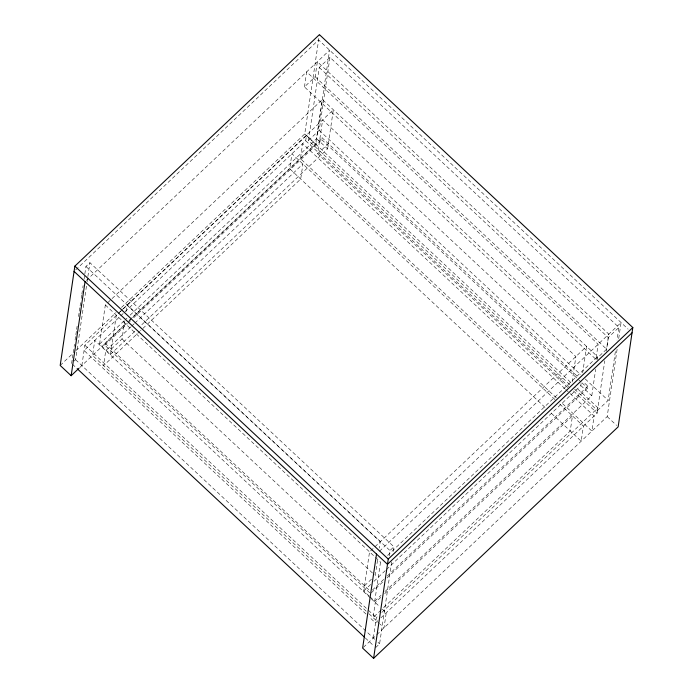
<?xml version="1.0" encoding="UTF-8"?>
<svg xmlns="http://www.w3.org/2000/svg" width="693" height="693" viewBox="0 0 693 693"><rect width="100%" height="100%" fill="white"/><g stroke="black" fill="none" stroke-linecap="round" stroke-linejoin="round"><path stroke-width="0.52" stroke-dasharray="3.46 2.6" d="M71.613 363.47L72.245 359.208M72.401 358.142L73.034 353.88M73.189 352.806L73.978 347.479M74.134 346.413L74.446 344.282M75.078 340.012L75.71 335.75M75.866 334.684L76.499 330.414M76.654 329.348L77.122 326.152M78.543 316.554L79.175 312.283M79.331 311.218L79.964 306.956M80.119 305.89L80.587 302.685M81.22 298.423L81.696 295.227M81.852 294.161L82.64 288.825M82.796 287.76L83.108 285.629M84.052 279.227L84.685 274.965M84.841 273.9L85.941 266.433L89.917 262.673L393.927 546.786L392.983 553.187M74.264 360.966L75.589 359.71L86.928 282.935M87.084 281.86L87.716 277.598M87.872 276.533L89.917 262.673M81.861 365.566L84.858 345.261L119.439 312.526M134.823 331.341L110.533 354.331L99.567 344.075L105.336 304.963L106.904 303.473M369.733 592.801L104.756 345.157L105.041 343.208L126.195 323.181M110.533 354.331L116.311 315.211L333.342 109.754L327.572 148.874L139.518 326.888M111.313 349.064L122.011 338.938L124.662 320.954M126.074 311.434L127.01 305.085L380.24 541.753L379.305 548.094M304.444 86.92L306.661 71.873L598.137 344.274L595.919 359.312L304.444 86.92L315.142 76.784L317.368 61.746L608.835 334.139L606.618 349.185L595.919 359.312M121.518 307.389L304.738 133.948L319.404 34.65M366.069 614.067L84.078 350.528L305.7 140.731L306.479 135.464L571.881 383.506M569.819 384.684L308.48 140.454L319.256 67.49L329.955 57.354L618.927 327.417L617.047 340.107M79.808 367.507L315.705 144.205L329.591 50.165L85.828 280.916M130.119 315.15L316.597 138.626L322.375 99.506L597.548 356.678L597.08 359.849M308.48 140.454L319.178 130.327L329.955 57.354M567.732 387.456L317.645 153.742L322.643 119.889L575.883 356.548L571.976 382.995M133.74 317.715L321.786 139.709L322.08 137.751L577.641 376.594M369.256 596.119L363.773 590.999L369.542 551.879L586.581 346.422L582.674 372.869M375.242 575.606L377.902 557.614M370.036 596.855L374.74 601.247L380.518 562.127L382.086 560.646M373.328 637.967L376.325 617.662L378.69 615.427M389.163 555.881L389.951 550.545L393.927 546.786M375.623 647.591L379.599 643.832L391.727 561.72M386.495 569.49L580.803 385.542L581.115 383.428M386.98 577.971L587.56 388.089L587.855 386.131L583.108 381.696M384.927 591.605L591.779 395.79L595.677 369.36M574.549 389.111L597.453 410.516L604.79 360.81M606.193 351.29L608.22 337.543L618.927 327.417M380.899 617.861L597.175 413.132L597.955 407.865L575.831 387.196M597.453 410.516L608.151 400.381L615.488 350.684M376.784 634.701L607.181 416.597L617.116 349.281M618.702 338.6L621.067 322.566L378.092 552.572M75.65 269.923L318.624 39.917L628.118 329.158M107.692 302.737L322.375 99.506M60.187 365.445L72.765 353.534M75.918 350.563L116.017 312.595M120.218 311.781L122.574 309.546M123.363 308.809L306.479 135.464M99.567 344.075L126.984 318.122M129.331 320.209L322.08 137.751M104.756 345.157L127.477 323.648M128.257 322.912L130.613 320.686M130.882 326.853L105.743 350.649L103.526 365.696L139.657 331.488M131.67 326.108L134.026 323.882M134.814 323.137L302.91 164.007L300.693 179.045L140.445 330.743M317.645 153.742L328.343 143.607M387.569 555.457L597.548 356.678M364.544 585.732L371.422 579.218M363.773 590.999L370.824 584.32M373.951 581.349L385.706 570.226M372.384 590.107L384.139 578.976M387.266 576.013L587.855 386.131M371.309 592.801L383.844 580.933M374.74 601.247L381.003 595.313M380.778 597.34L375.277 602.546L373.059 617.593L380.916 610.152M384.71 593.624L572.453 415.904L570.226 430.942L381.696 609.407M381.834 612.447L597.955 407.865M377.91 620.694L375.554 622.929L369.23 617.021M363.418 647.357L375.996 635.446M319.256 67.49L608.22 337.543M315.142 76.784L606.618 349.185M319.178 130.327L580.517 374.558M585.247 378.984L608.151 400.381M321.786 139.709L581.236 382.172M582.025 382.917L587.56 388.089M316.597 138.626L327.572 148.874M580.803 385.542L591.779 395.79M304.738 133.948L315.705 144.205M607.181 416.597L616.579 425.389M305.7 140.731L568.736 386.555M573.475 390.982L597.175 413.132M564.89 388.712L302.642 143.624L300.424 158.671L556.349 397.851M565.679 389.449L594.118 416.025L591.891 431.072L561.087 402.278M554.98 399.575L291.944 153.751L289.726 168.797L545.651 407.978M559.719 404.01L583.419 426.152L581.193 441.198L550.389 412.404M85.941 266.433L389.951 550.545M105.336 304.963L380.518 562.127M122.011 338.938L374.454 574.861M105.041 343.208L370.027 590.852M370.452 598.033L94.776 340.393L92.559 355.44L368.234 613.08M371.24 598.769L379.201 606.21M382.302 609.104L386.252 612.794L384.026 627.841L380.076 624.15M84.858 345.261L367.636 609.537M368.433 610.273L376.325 617.662M369.022 613.816L379.331 623.449M75.589 359.71L374.861 639.396M378.014 642.35L379.599 643.832M72.401 364.215L76.351 367.905M365.358 637.993L374.047 646.119"/><path stroke-width="1.04" d="M376.516 554.062L362.63 648.102L373.596 658.35L618.147 426.853L632.813 327.555L319.404 34.65L74.853 266.147L60.187 365.445L71.154 375.701L79.019 368.252M71.154 375.701L85.04 281.661M373.596 658.35L388.262 559.052L632.813 327.555M632.033 332.822L387.482 564.319L74.073 271.413M74.853 266.147L388.262 559.052M77.14 368.641L364.57 637.257"/></g></svg>
